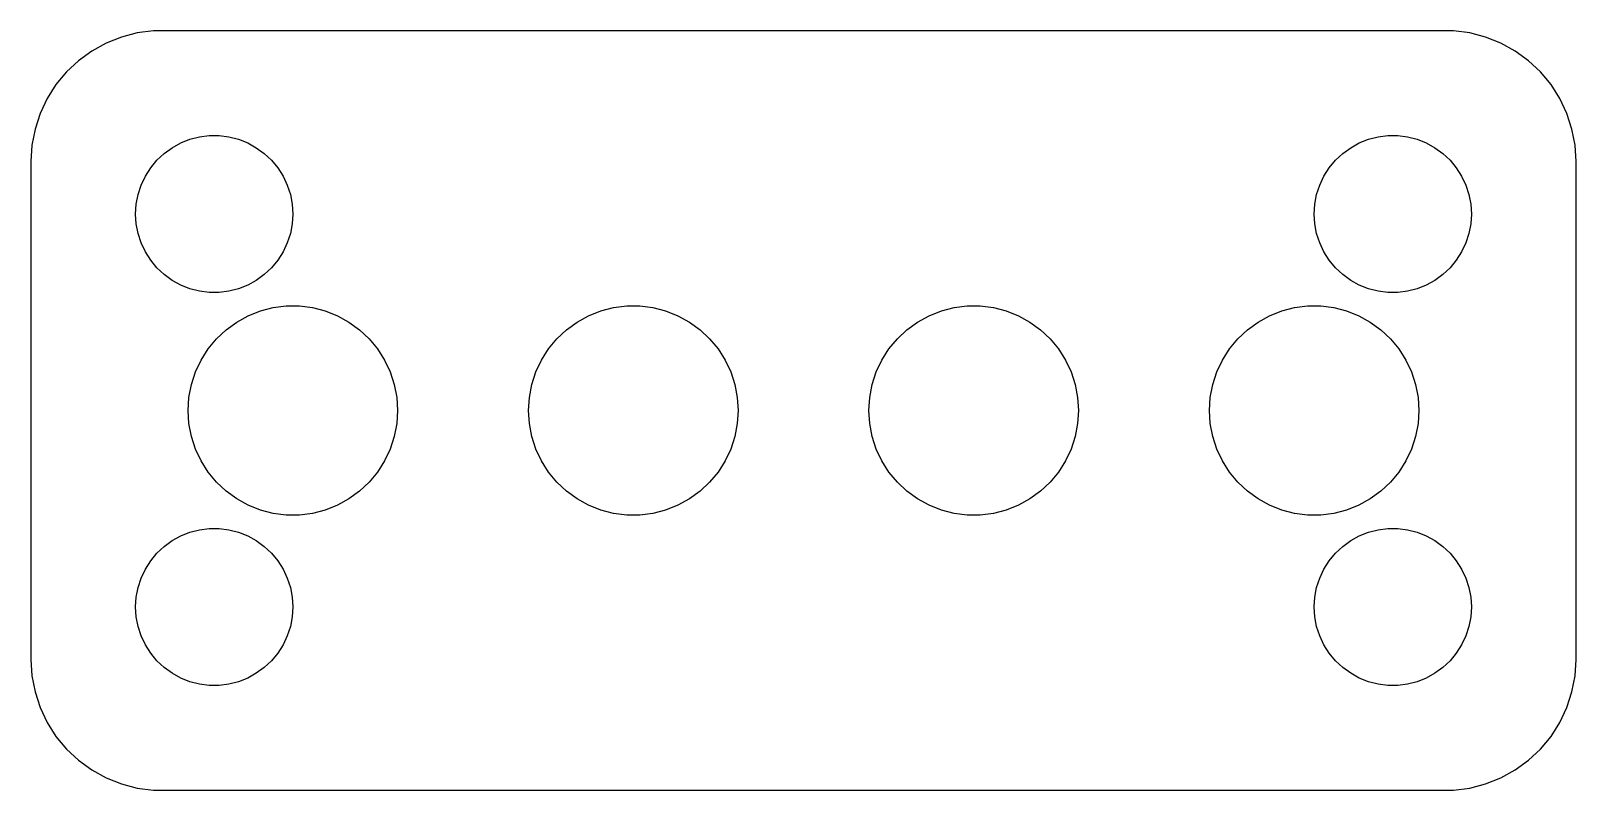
# Model space of a CAD drawing. Header units: metres. Extents: x -29.5 to 29.5, y 24.5 to 53.5.
import ezdxf

# ---------------------------------------------------------------- set-up
doc = ezdxf.new("R2010")
doc.units = ezdxf.units.M

msp = doc.modelspace()

# ---------------------------------------------------------------- linework, layer by layer
for p, q in [((-26.0451, 53.2553), (-26.6289, 53.0241)), ((-25.4369, 53.4114), (-26.0451, 53.2553)), ((-24.8139, 53.4901), (-25.4369, 53.4114)), ((24.8139, 53.4901), (-24.8139, 53.4901)), ((25.4369, 53.4114), (24.8139, 53.4901)), ((26.0451, 53.2553), (25.4369, 53.4114)), ((26.6289, 53.0241), (26.0451, 53.2553)), ((-27.1791, 52.7216), (-27.6871, 52.3526)), ((-26.6289, 53.0241), (-27.1791, 52.7216)), ((27.1791, 52.7216), (26.6289, 53.0241)), ((27.6871, 52.3526), (27.1791, 52.7216)), ((-28.1448, 51.9227), (-28.5451, 51.4389)), ((-27.6871, 52.3526), (-28.1448, 51.9227)), ((28.1448, 51.9227), (27.6871, 52.3526)), ((28.5451, 51.4389), (28.1448, 51.9227)), ((-28.5451, 51.4389), (-28.8815, 50.9088)), ((28.8815, 50.9088), (28.5451, 51.4389)), ((-28.8815, 50.9088), (-29.1489, 50.3406)), ((29.1489, 50.3406), (28.8815, 50.9088)), ((-29.1489, 50.3406), (-29.3429, 49.7434)), ((29.3429, 49.7434), (29.1489, 50.3406)), ((-29.3429, 49.7434), (-29.4606, 49.1267)), ((29.4606, 49.1267), (29.3429, 49.7434)), ((-29.4606, 49.1267), (-29.5, 48.5)), ((-24.4123, 48.8115), (-24.1075, 49.033)), ((-24.1075, 49.033), (-23.7773, 49.2145)), ((-23.7773, 49.2145), (-23.427, 49.3532)), ((-23.427, 49.3532), (-23.0621, 49.4469)), ((-23.0621, 49.4469), (-22.6884, 49.4941)), ((-22.6884, 49.4941), (-22.3116, 49.4941)), ((-22.3116, 49.4941), (-21.9379, 49.4469)), ((-21.9379, 49.4469), (-21.5729, 49.3532)), ((-21.5729, 49.3532), (-21.2227, 49.2145)), ((-21.2227, 49.2145), (-20.8925, 49.033)), ((-20.8925, 49.033), (-20.5877, 48.8115)), ((20.5877, 48.8115), (20.8925, 49.033)), ((20.8925, 49.033), (21.2227, 49.2145)), ((21.2227, 49.2145), (21.5729, 49.3532)), ((21.5729, 49.3532), (21.9379, 49.4469)), ((21.9379, 49.4469), (22.3116, 49.4941)), ((22.3116, 49.4941), (22.6884, 49.4941)), ((22.6884, 49.4941), (23.0621, 49.4469)), ((23.0621, 49.4469), (23.427, 49.3532)), ((23.427, 49.3532), (23.7773, 49.2145)), ((23.7773, 49.2145), (24.1075, 49.033)), ((24.1075, 49.033), (24.4123, 48.8115)), ((29.5, 48.5), (29.4606, 49.1267)), ((-29.5, 48.5), (-29.5, 29.5)), ((-24.927, 48.2634), (-24.6869, 48.5536)), ((-24.6869, 48.5536), (-24.4123, 48.8115)), ((-20.5877, 48.8115), (-20.3131, 48.5536)), ((-20.3131, 48.5536), (-20.0729, 48.2634)), ((20.0729, 48.2634), (20.3131, 48.5536)), ((20.3131, 48.5536), (20.5877, 48.8115)), ((24.4123, 48.8115), (24.6869, 48.5536)), ((24.6869, 48.5536), (24.927, 48.2634)), ((29.5, 29.5), (29.5, 48.5)), ((-25.2893, 47.6044), (-25.1289, 47.9453)), ((-25.1289, 47.9453), (-24.927, 48.2634)), ((-20.0729, 48.2634), (-19.8711, 47.9453)), ((-19.8711, 47.9453), (-19.7107, 47.6044)), ((19.7107, 47.6044), (19.8711, 47.9453)), ((19.8711, 47.9453), (20.0729, 48.2634)), ((24.927, 48.2634), (25.1289, 47.9453)), ((25.1289, 47.9453), (25.2893, 47.6044)), ((-25.4763, 46.876), (-25.4057, 47.2461)), ((-25.4057, 47.2461), (-25.2893, 47.6044)), ((-19.7107, 47.6044), (-19.5942, 47.2461)), ((-19.5942, 47.2461), (-19.5237, 46.876)), ((19.5237, 46.876), (19.5942, 47.2461)), ((19.5942, 47.2461), (19.7107, 47.6044)), ((25.2893, 47.6044), (25.4057, 47.2461)), ((25.4057, 47.2461), (25.4763, 46.876)), ((-25.5, 46.5), (-25.4763, 46.876)), ((-19.5237, 46.876), (-19.5, 46.5)), ((19.5, 46.5), (19.5237, 46.876)), ((25.4763, 46.876), (25.5, 46.5)), ((-25.4763, 46.124), (-25.5, 46.5)), ((-25.4057, 45.7539), (-25.4763, 46.124)), ((-19.5237, 46.124), (-19.5942, 45.7539)), ((-19.5, 46.5), (-19.5237, 46.124)), ((19.5237, 46.124), (19.5, 46.5)), ((19.5942, 45.7539), (19.5237, 46.124)), ((25.4763, 46.124), (25.4057, 45.7539)), ((25.5, 46.5), (25.4763, 46.124)), ((-25.2893, 45.3956), (-25.4057, 45.7539)), ((-19.5942, 45.7539), (-19.7107, 45.3956)), ((19.7107, 45.3956), (19.5942, 45.7539)), ((25.4057, 45.7539), (25.2893, 45.3956)), ((-25.1289, 45.0547), (-25.2893, 45.3956)), ((-24.927, 44.7366), (-25.1289, 45.0547)), ((-19.8711, 45.0547), (-20.0729, 44.7366)), ((-19.7107, 45.3956), (-19.8711, 45.0547)), ((19.8711, 45.0547), (19.7107, 45.3956)), ((20.0729, 44.7366), (19.8711, 45.0547)), ((25.1289, 45.0547), (24.927, 44.7366)), ((25.2893, 45.3956), (25.1289, 45.0547)), ((-24.6869, 44.4464), (-24.927, 44.7366)), ((-24.4123, 44.1884), (-24.6869, 44.4464)), ((-20.3131, 44.4464), (-20.5877, 44.1884)), ((-20.0729, 44.7366), (-20.3131, 44.4464)), ((20.3131, 44.4464), (20.0729, 44.7366)), ((20.5877, 44.1884), (20.3131, 44.4464)), ((24.6869, 44.4464), (24.4123, 44.1884)), ((24.927, 44.7366), (24.6869, 44.4464)), ((-24.1075, 43.967), (-24.4123, 44.1884)), ((-23.7773, 43.7855), (-24.1075, 43.967)), ((-23.427, 43.6468), (-23.7773, 43.7855)), ((-21.2227, 43.7855), (-21.5729, 43.6468)), ((-20.8925, 43.967), (-21.2227, 43.7855)), ((-20.5877, 44.1884), (-20.8925, 43.967)), ((20.8925, 43.967), (20.5877, 44.1884)), ((21.2227, 43.7855), (20.8925, 43.967)), ((21.5729, 43.6468), (21.2227, 43.7855)), ((23.7773, 43.7855), (23.427, 43.6468)), ((24.1075, 43.967), (23.7773, 43.7855)), ((24.4123, 44.1884), (24.1075, 43.967)), ((-23.0621, 43.5531), (-23.427, 43.6468)), ((-22.6884, 43.5059), (-23.0621, 43.5531)), ((-22.3116, 43.5059), (-22.6884, 43.5059)), ((-21.9379, 43.5531), (-22.3116, 43.5059)), ((-21.5729, 43.6468), (-21.9379, 43.5531)), ((21.9379, 43.5531), (21.5729, 43.6468)), ((22.3116, 43.5059), (21.9379, 43.5531)), ((22.6884, 43.5059), (22.3116, 43.5059)), ((23.0621, 43.5531), (22.6884, 43.5059)), ((23.427, 43.6468), (23.0621, 43.5531)), ((-21.6433, 42.3773), (-21.2031, 42.6193)), ((-21.2031, 42.6193), (-20.7361, 42.8042)), ((-20.7361, 42.8042), (-20.2495, 42.9291)), ((-20.2495, 42.9291), (-19.7512, 42.9921)), ((-19.7512, 42.9921), (-19.2488, 42.9921)), ((-19.2488, 42.9921), (-18.7505, 42.9291)), ((-18.7505, 42.9291), (-18.2639, 42.8042)), ((-18.2639, 42.8042), (-17.7969, 42.6193)), ((-17.7969, 42.6193), (-17.3567, 42.3773)), ((-8.6433, 42.3773), (-8.20311, 42.6193)), ((-8.20311, 42.6193), (-7.73605, 42.8042)), ((-7.73605, 42.8042), (-7.24951, 42.9291)), ((-7.24951, 42.9291), (-6.75116, 42.9921)), ((-6.75116, 42.9921), (-6.24883, 42.9921)), ((-6.24883, 42.9921), (-5.75047, 42.9291)), ((-5.75047, 42.9291), (-5.26393, 42.8042)), ((-5.26393, 42.8042), (-4.79688, 42.6193)), ((-4.79688, 42.6193), (-4.35669, 42.3773)), ((4.35669, 42.3773), (4.79688, 42.6193)), ((4.79688, 42.6193), (5.26393, 42.8042)), ((5.26393, 42.8042), (5.75047, 42.9291)), ((5.75047, 42.9291), (6.24883, 42.9921)), ((6.24883, 42.9921), (6.75116, 42.9921)), ((6.75116, 42.9921), (7.24951, 42.9291)), ((7.24951, 42.9291), (7.73605, 42.8042)), ((7.73605, 42.8042), (8.20311, 42.6193)), ((8.20311, 42.6193), (8.6433, 42.3773)), ((17.3567, 42.3773), (17.7969, 42.6193)), ((17.7969, 42.6193), (18.2639, 42.8042)), ((18.2639, 42.8042), (18.7505, 42.9291)), ((18.7505, 42.9291), (19.2488, 42.9921)), ((19.2488, 42.9921), (19.7512, 42.9921)), ((19.7512, 42.9921), (20.2495, 42.9291)), ((20.2495, 42.9291), (20.7361, 42.8042)), ((20.7361, 42.8042), (21.2031, 42.6193)), ((21.2031, 42.6193), (21.6433, 42.3773)), ((-22.4159, 41.7382), (-22.0497, 42.082)), ((-22.0497, 42.082), (-21.6433, 42.3773)), ((-17.3567, 42.3773), (-16.9503, 42.082)), ((-16.9503, 42.082), (-16.5841, 41.7382)), ((-9.41586, 41.7382), (-9.04968, 42.082)), ((-9.04968, 42.082), (-8.6433, 42.3773)), ((-4.35669, 42.3773), (-3.9503, 42.082)), ((-3.9503, 42.082), (-3.58412, 41.7382)), ((3.58412, 41.7382), (3.9503, 42.082)), ((3.9503, 42.082), (4.35669, 42.3773)), ((8.6433, 42.3773), (9.04968, 42.082)), ((9.04968, 42.082), (9.41586, 41.7382)), ((16.5841, 41.7382), (16.9503, 42.082)), ((16.9503, 42.082), (17.3567, 42.3773)), ((21.6433, 42.3773), (22.0497, 42.082)), ((22.0497, 42.082), (22.4159, 41.7382)), ((-23.0052, 40.927), (-22.7361, 41.3511)), ((-22.7361, 41.3511), (-22.4159, 41.7382)), ((-16.5841, 41.7382), (-16.2639, 41.3511)), ((-16.2639, 41.3511), (-15.9948, 40.927)), ((-10.0052, 40.927), (-9.73605, 41.3511)), ((-9.73605, 41.3511), (-9.41586, 41.7382)), ((-3.58412, 41.7382), (-3.26393, 41.3511)), ((-3.26393, 41.3511), (-2.99477, 40.927)), ((2.99477, 40.927), (3.26393, 41.3511)), ((3.26393, 41.3511), (3.58412, 41.7382)), ((9.41586, 41.7382), (9.73605, 41.3511)), ((9.73605, 41.3511), (10.0052, 40.927)), ((15.9948, 40.927), (16.2639, 41.3511)), ((16.2639, 41.3511), (16.5841, 41.7382)), ((22.4159, 41.7382), (22.7361, 41.3511)), ((22.7361, 41.3511), (23.0052, 40.927)), ((-23.2191, 40.4725), (-23.0052, 40.927)), ((-15.9948, 40.927), (-15.7809, 40.4725)), ((-10.2191, 40.4725), (-10.0052, 40.927)), ((-2.99477, 40.927), (-2.78088, 40.4725)), ((2.78088, 40.4725), (2.99477, 40.927)), ((10.0052, 40.927), (10.2191, 40.4725)), ((15.7809, 40.4725), (15.9948, 40.927)), ((23.0052, 40.927), (23.2191, 40.4725)), ((-23.3743, 39.9948), (-23.2191, 40.4725)), ((-15.7809, 40.4725), (-15.6257, 39.9948)), ((-10.3743, 39.9948), (-10.2191, 40.4725)), ((-2.78088, 40.4725), (-2.62566, 39.9948)), ((2.62566, 39.9948), (2.78088, 40.4725)), ((10.2191, 40.4725), (10.3743, 39.9948)), ((15.6257, 39.9948), (15.7809, 40.4725)), ((23.2191, 40.4725), (23.3743, 39.9948)), ((-23.4684, 39.5013), (-23.3743, 39.9948)), ((-15.6257, 39.9948), (-15.5315, 39.5013)), ((-10.4684, 39.5013), (-10.3743, 39.9948)), ((-2.62566, 39.9948), (-2.53154, 39.5013)), ((2.53154, 39.5013), (2.62566, 39.9948)), ((10.3743, 39.9948), (10.4684, 39.5013)), ((15.5315, 39.5013), (15.6257, 39.9948)), ((23.3743, 39.9948), (23.4684, 39.5013)), ((-23.5, 39), (-23.4684, 39.5013)), ((-23.4684, 38.4987), (-23.5, 39)), ((-15.5315, 39.5013), (-15.5, 39)), ((-15.5, 39), (-15.5315, 38.4987)), ((-10.5, 39), (-10.4684, 39.5013)), ((-10.4684, 38.4987), (-10.5, 39)), ((-2.53154, 39.5013), (-2.5, 39)), ((-2.5, 39), (-2.53154, 38.4987)), ((2.5, 39), (2.53154, 39.5013)), ((2.53154, 38.4987), (2.5, 39)), ((10.4684, 39.5013), (10.5, 39)), ((10.5, 39), (10.4684, 38.4987)), ((15.5, 39), (15.5315, 39.5013)), ((15.5315, 38.4987), (15.5, 39)), ((23.4684, 39.5013), (23.5, 39)), ((23.5, 39), (23.4684, 38.4987)), ((-23.3743, 38.0052), (-23.4684, 38.4987)), ((-15.5315, 38.4987), (-15.6257, 38.0052)), ((-10.3743, 38.0052), (-10.4684, 38.4987)), ((-2.53154, 38.4987), (-2.62566, 38.0052)), ((2.62566, 38.0052), (2.53154, 38.4987)), ((10.4684, 38.4987), (10.3743, 38.0052)), ((15.6257, 38.0052), (15.5315, 38.4987)), ((23.4684, 38.4987), (23.3743, 38.0052)), ((-23.2191, 37.5275), (-23.3743, 38.0052)), ((-15.6257, 38.0052), (-15.7809, 37.5275)), ((-10.2191, 37.5275), (-10.3743, 38.0052)), ((-2.62566, 38.0052), (-2.78088, 37.5275)), ((2.78088, 37.5275), (2.62566, 38.0052)), ((10.3743, 38.0052), (10.2191, 37.5275)), ((15.7809, 37.5275), (15.6257, 38.0052)), ((23.3743, 38.0052), (23.2191, 37.5275)), ((-23.0052, 37.073), (-23.2191, 37.5275)), ((-15.7809, 37.5275), (-15.9948, 37.073)), ((-10.0052, 37.073), (-10.2191, 37.5275)), ((-2.78088, 37.5275), (-2.99477, 37.073)), ((2.99477, 37.073), (2.78088, 37.5275)), ((10.2191, 37.5275), (10.0052, 37.073)), ((15.9948, 37.073), (15.7809, 37.5275)), ((23.2191, 37.5275), (23.0052, 37.073)), ((-22.7361, 36.6489), (-23.0052, 37.073)), ((-22.4159, 36.2618), (-22.7361, 36.6489)), ((-16.2639, 36.6489), (-16.5841, 36.2618)), ((-15.9948, 37.073), (-16.2639, 36.6489)), ((-9.73605, 36.6489), (-10.0052, 37.073)), ((-9.41586, 36.2618), (-9.73605, 36.6489)), ((-3.26393, 36.6489), (-3.58412, 36.2618)), ((-2.99477, 37.073), (-3.26393, 36.6489)), ((3.26393, 36.6489), (2.99477, 37.073)), ((3.58412, 36.2618), (3.26393, 36.6489)), ((9.73605, 36.6489), (9.41586, 36.2618)), ((10.0052, 37.073), (9.73605, 36.6489)), ((16.2639, 36.6489), (15.9948, 37.073)), ((16.5841, 36.2618), (16.2639, 36.6489)), ((22.7361, 36.6489), (22.4159, 36.2618)), ((23.0052, 37.073), (22.7361, 36.6489)), ((-22.0497, 35.918), (-22.4159, 36.2618)), ((-16.5841, 36.2618), (-16.9503, 35.918)), ((-9.04968, 35.918), (-9.41586, 36.2618)), ((-3.58412, 36.2618), (-3.9503, 35.918)), ((3.9503, 35.918), (3.58412, 36.2618)), ((9.41586, 36.2618), (9.04968, 35.918)), ((16.9503, 35.918), (16.5841, 36.2618)), ((22.4159, 36.2618), (22.0497, 35.918)), ((-21.6433, 35.6227), (-22.0497, 35.918)), ((-21.2031, 35.3807), (-21.6433, 35.6227)), ((-17.3567, 35.6227), (-17.7969, 35.3807)), ((-16.9503, 35.918), (-17.3567, 35.6227)), ((-8.6433, 35.6227), (-9.04968, 35.918)), ((-8.20311, 35.3807), (-8.6433, 35.6227)), ((-4.35669, 35.6227), (-4.79688, 35.3807)), ((-3.9503, 35.918), (-4.35669, 35.6227)), ((4.35669, 35.6227), (3.9503, 35.918)), ((4.79688, 35.3807), (4.35669, 35.6227)), ((8.6433, 35.6227), (8.20311, 35.3807)), ((9.04968, 35.918), (8.6433, 35.6227)), ((17.3567, 35.6227), (16.9503, 35.918)), ((17.7969, 35.3807), (17.3567, 35.6227)), ((21.6433, 35.6227), (21.2031, 35.3807)), ((22.0497, 35.918), (21.6433, 35.6227)), ((-20.7361, 35.1958), (-21.2031, 35.3807)), ((-20.2495, 35.0709), (-20.7361, 35.1958)), ((-19.7512, 35.0079), (-20.2495, 35.0709)), ((-19.2488, 35.0079), (-19.7512, 35.0079)), ((-18.7505, 35.0709), (-19.2488, 35.0079)), ((-18.2639, 35.1958), (-18.7505, 35.0709)), ((-17.7969, 35.3807), (-18.2639, 35.1958)), ((-7.73605, 35.1958), (-8.20311, 35.3807)), ((-7.24951, 35.0709), (-7.73605, 35.1958)), ((-6.75116, 35.0079), (-7.24951, 35.0709)), ((-6.24883, 35.0079), (-6.75116, 35.0079)), ((-5.75047, 35.0709), (-6.24883, 35.0079)), ((-5.26393, 35.1958), (-5.75047, 35.0709)), ((-4.79688, 35.3807), (-5.26393, 35.1958)), ((5.26393, 35.1958), (4.79688, 35.3807)), ((5.75047, 35.0709), (5.26393, 35.1958)), ((6.24883, 35.0079), (5.75047, 35.0709)), ((6.75116, 35.0079), (6.24883, 35.0079)), ((7.24951, 35.0709), (6.75116, 35.0079)), ((7.73605, 35.1958), (7.24951, 35.0709)), ((8.20311, 35.3807), (7.73605, 35.1958)), ((18.2639, 35.1958), (17.7969, 35.3807)), ((18.7505, 35.0709), (18.2639, 35.1958)), ((19.2488, 35.0079), (18.7505, 35.0709)), ((19.7512, 35.0079), (19.2488, 35.0079)), ((20.2495, 35.0709), (19.7512, 35.0079)), ((20.7361, 35.1958), (20.2495, 35.0709)), ((21.2031, 35.3807), (20.7361, 35.1958)), ((-23.7773, 34.2145), (-23.427, 34.3532)), ((-23.427, 34.3532), (-23.0621, 34.4469)), ((-23.0621, 34.4469), (-22.6884, 34.4941)), ((-22.6884, 34.4941), (-22.3116, 34.4941)), ((-22.3116, 34.4941), (-21.9379, 34.4469)), ((-21.9379, 34.4469), (-21.5729, 34.3532)), ((-21.5729, 34.3532), (-21.2227, 34.2145)), ((21.2227, 34.2145), (21.5729, 34.3532)), ((21.5729, 34.3532), (21.9379, 34.4469)), ((21.9379, 34.4469), (22.3116, 34.4941)), ((22.3116, 34.4941), (22.6884, 34.4941)), ((22.6884, 34.4941), (23.0621, 34.4469)), ((23.0621, 34.4469), (23.427, 34.3532)), ((23.427, 34.3532), (23.7773, 34.2145)), ((-24.6869, 33.5536), (-24.4123, 33.8116)), ((-24.4123, 33.8116), (-24.1075, 34.033)), ((-24.1075, 34.033), (-23.7773, 34.2145)), ((-21.2227, 34.2145), (-20.8925, 34.033)), ((-20.8925, 34.033), (-20.5877, 33.8116)), ((-20.5877, 33.8116), (-20.3131, 33.5536)), ((20.3131, 33.5536), (20.5877, 33.8116)), ((20.5877, 33.8116), (20.8925, 34.033)), ((20.8925, 34.033), (21.2227, 34.2145)), ((23.7773, 34.2145), (24.1075, 34.033)), ((24.1075, 34.033), (24.4123, 33.8116)), ((24.4123, 33.8116), (24.6869, 33.5536)), ((-25.1289, 32.9453), (-24.927, 33.2634)), ((-24.927, 33.2634), (-24.6869, 33.5536)), ((-20.3131, 33.5536), (-20.0729, 33.2634)), ((-20.0729, 33.2634), (-19.8711, 32.9453)), ((19.8711, 32.9453), (20.0729, 33.2634)), ((20.0729, 33.2634), (20.3131, 33.5536)), ((24.6869, 33.5536), (24.927, 33.2634)), ((24.927, 33.2634), (25.1289, 32.9453)), ((-25.4057, 32.2461), (-25.2893, 32.6044)), ((-25.2893, 32.6044), (-25.1289, 32.9453)), ((-19.8711, 32.9453), (-19.7107, 32.6044)), ((-19.7107, 32.6044), (-19.5942, 32.2461)), ((19.5942, 32.2461), (19.7107, 32.6044)), ((19.7107, 32.6044), (19.8711, 32.9453)), ((25.1289, 32.9453), (25.2893, 32.6044)), ((25.2893, 32.6044), (25.4057, 32.2461)), ((-25.5, 31.5), (-25.4763, 31.876)), ((-25.4763, 31.876), (-25.4057, 32.2461)), ((-19.5942, 32.2461), (-19.5237, 31.876)), ((-19.5237, 31.876), (-19.5, 31.5)), ((19.5, 31.5), (19.5237, 31.876)), ((19.5237, 31.876), (19.5942, 32.2461)), ((25.4057, 32.2461), (25.4763, 31.876)), ((25.4763, 31.876), (25.5, 31.5)), ((-25.4763, 31.124), (-25.5, 31.5)), ((-19.5, 31.5), (-19.5237, 31.124)), ((19.5237, 31.124), (19.5, 31.5)), ((25.5, 31.5), (25.4763, 31.124)), ((-25.4057, 30.7539), (-25.4763, 31.124)), ((-25.2893, 30.3956), (-25.4057, 30.7539)), ((-19.5942, 30.7539), (-19.7107, 30.3956)), ((-19.5237, 31.124), (-19.5942, 30.7539)), ((19.5942, 30.7539), (19.5237, 31.124)), ((19.7107, 30.3956), (19.5942, 30.7539)), ((25.4057, 30.7539), (25.2893, 30.3956)), ((25.4763, 31.124), (25.4057, 30.7539)), ((-25.1289, 30.0547), (-25.2893, 30.3956)), ((-19.7107, 30.3956), (-19.8711, 30.0547)), ((19.8711, 30.0547), (19.7107, 30.3956)), ((25.2893, 30.3956), (25.1289, 30.0547)), ((-29.5, 29.5), (-29.4606, 28.8733)), ((-24.927, 29.7366), (-25.1289, 30.0547)), ((-24.6869, 29.4464), (-24.927, 29.7366)), ((-20.0729, 29.7366), (-20.3131, 29.4464)), ((-19.8711, 30.0547), (-20.0729, 29.7366)), ((20.0729, 29.7366), (19.8711, 30.0547)), ((20.3131, 29.4464), (20.0729, 29.7366)), ((24.927, 29.7366), (24.6869, 29.4464)), ((25.1289, 30.0547), (24.927, 29.7366)), ((29.4606, 28.8733), (29.5, 29.5)), ((-24.4123, 29.1885), (-24.6869, 29.4464)), ((-24.1075, 28.967), (-24.4123, 29.1885)), ((-23.7773, 28.7855), (-24.1075, 28.967)), ((-20.8925, 28.967), (-21.2227, 28.7855)), ((-20.5877, 29.1885), (-20.8925, 28.967)), ((-20.3131, 29.4464), (-20.5877, 29.1885)), ((20.5877, 29.1885), (20.3131, 29.4464)), ((20.8925, 28.967), (20.5877, 29.1885)), ((21.2227, 28.7855), (20.8925, 28.967)), ((24.1075, 28.967), (23.7773, 28.7855)), ((24.4123, 29.1885), (24.1075, 28.967)), ((24.6869, 29.4464), (24.4123, 29.1885)), ((-29.4606, 28.8733), (-29.3429, 28.2566)), ((-23.427, 28.6468), (-23.7773, 28.7855)), ((-23.0621, 28.5531), (-23.427, 28.6468)), ((-22.6884, 28.5059), (-23.0621, 28.5531)), ((-22.3116, 28.5059), (-22.6884, 28.5059)), ((-21.9379, 28.5531), (-22.3116, 28.5059)), ((-21.5729, 28.6468), (-21.9379, 28.5531)), ((-21.2227, 28.7855), (-21.5729, 28.6468)), ((21.5729, 28.6468), (21.2227, 28.7855)), ((21.9379, 28.5531), (21.5729, 28.6468)), ((22.3116, 28.5059), (21.9379, 28.5531)), ((22.6884, 28.5059), (22.3116, 28.5059)), ((23.0621, 28.5531), (22.6884, 28.5059)), ((23.427, 28.6468), (23.0621, 28.5531)), ((23.7773, 28.7855), (23.427, 28.6468)), ((29.3429, 28.2566), (29.4606, 28.8733)), ((-29.3429, 28.2566), (-29.1489, 27.6594)), ((29.1489, 27.6594), (29.3429, 28.2566)), ((-29.1489, 27.6594), (-28.8815, 27.0912)), ((28.8815, 27.0912), (29.1489, 27.6594)), ((-28.8815, 27.0912), (-28.5451, 26.5611)), ((-28.5451, 26.5611), (-28.1448, 26.0773)), ((28.1448, 26.0773), (28.5451, 26.5611)), ((28.5451, 26.5611), (28.8815, 27.0912)), ((-28.1448, 26.0773), (-27.6871, 25.6474)), ((27.6871, 25.6474), (28.1448, 26.0773)), ((-27.6871, 25.6474), (-27.1791, 25.2784)), ((27.1791, 25.2784), (27.6871, 25.6474)), ((-27.1791, 25.2784), (-26.6289, 24.9759)), ((-26.6289, 24.9759), (-26.0451, 24.7447)), ((26.0451, 24.7447), (26.6289, 24.9759)), ((26.6289, 24.9759), (27.1791, 25.2784)), ((-26.0451, 24.7447), (-25.4369, 24.5886)), ((-25.4369, 24.5886), (-24.8139, 24.5099)), ((-24.8139, 24.5099), (24.8139, 24.5099)), ((24.8139, 24.5099), (25.4369, 24.5886)), ((25.4369, 24.5886), (26.0451, 24.7447))]:
    msp.add_line(p, q)

doc.saveas('drawing.dxf')
